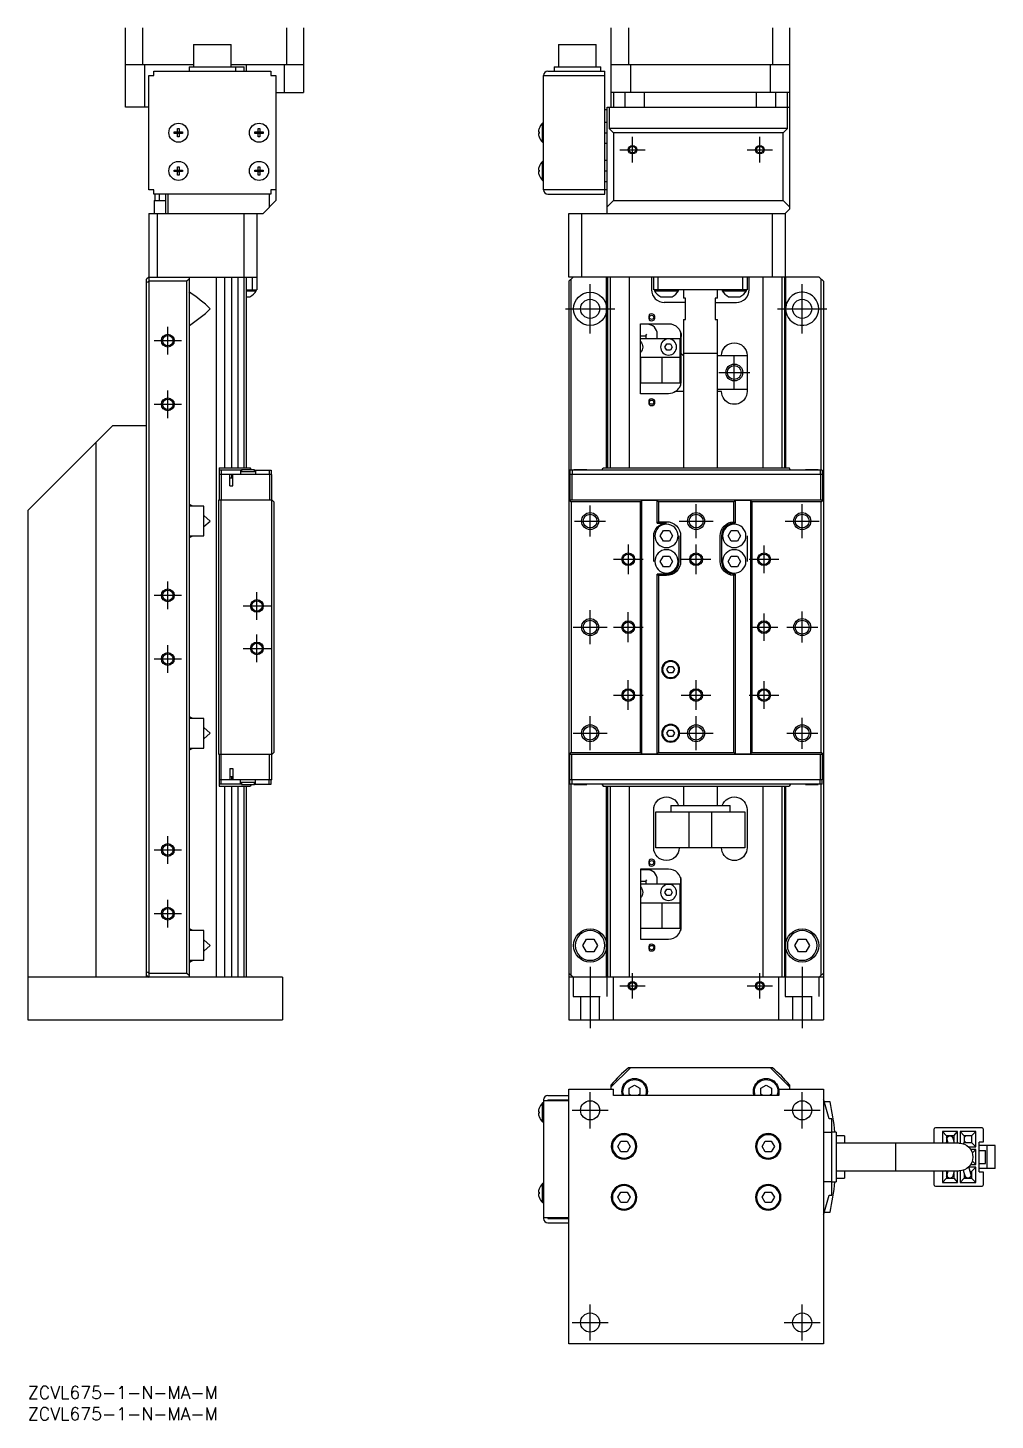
# Model space of a CAD drawing. Extents: x 0 to 502, y -8 to 574.
# Drawn here: x 0 to 228, y -8 to 320 of the extents above; entities that cross this region are included whole.
import ezdxf

# ---------------------------------------------------------------- set-up
doc = ezdxf.new("R2010")
doc.units = 0
doc.header["$LTSCALE"] = 0.5
doc.linetypes.add('CENTER', pattern=[50.8, 31.75, -6.35, 6.35, -6.35])
doc.linetypes.add('DASHED', pattern=[19.05, 12.7, -6.35])
for name, color, linetype in [('MSM_CENTER', 1, 'CENTER'), ('MSM_CONTINUOUS', 7, 'CONTINUOUS'), ('MSM_DASHED', 4, 'DASHED'), ('MSM_NARROW', 5, 'CONTINUOUS'), ('MSM_PART_NUMBER', 7, 'CONTINUOUS')]:
    doc.layers.add(name, color=color, linetype=linetype)
doc.styles.get("Standard").update_dxf_attribs({"font": 'txt.shx', "height": 3, "bigfont": 'bigfont.shx'})

msp = doc.modelspace()

# ---------------------------------------------------------------- linework, layer by layer
at = {"layer": 'MSM_CENTER'}
for p, q in [((142.55, 288.34), (142.55, 294.34)), ((172.55, 288.34), (172.55, 294.34)), ((139.55, 291.34), (145.55, 291.34)), ((169.55, 291.34), (175.55, 291.34)), ((132.55, 248.04), (132.55, 259.64)), ((182.55, 248.04), (182.55, 259.64)), ((126.75, 253.84), (138.35, 253.84)), ((176.75, 253.84), (188.35, 253.84)), ((33, 243.09), (33, 249.59)), ((29.75, 246.34), (36.25, 246.34)), ((166.55, 234.84), (166.55, 242.84)), ((162.9, 238.84), (170.2, 238.84)), ((33, 228.09), (33, 234.59)), ((29.75, 231.34), (36.25, 231.34)), ((132.55, 200.19), (132.55, 207.49)), ((157.55, 199.84), (157.55, 207.84)), ((182.55, 199.84), (182.55, 207.84)), ((128.9, 203.84), (136.2, 203.84)), ((153.55, 203.84), (161.55, 203.84)), ((178.55, 203.84), (186.55, 203.84)), ((141.55, 198.34), (141.55, 191.34)), ((157.55, 191.34), (157.55, 198.34)), ((173.55, 191.59), (173.55, 198.09)), ((138.05, 194.84), (145.05, 194.84)), ((154.05, 194.84), (161.05, 194.84)), ((170.05, 194.84), (177.05, 194.84)), ((33, 183.09), (33, 189.59)), ((54, 180.59), (54, 187.09)), ((29.75, 186.34), (36.25, 186.34)), ((50.75, 183.84), (57.25, 183.84)), ((132.55, 174.84), (132.55, 182.84)), ((141.55, 175.34), (141.55, 182.34)), ((173.55, 175.59), (173.55, 182.09)), ((182.55, 175.19), (182.55, 182.49)), ((128.55, 178.84), (136.55, 178.84)), ((138.05, 178.84), (145.05, 178.84)), ((170.3, 178.84), (176.8, 178.84)), ((178.9, 178.84), (186.2, 178.84)), ((33, 168.09), (33, 174.59)), ((54, 170.59), (54, 177.09)), ((29.75, 171.34), (36.25, 171.34)), ((50.75, 173.84), (57.25, 173.84)), ((141.55, 159.34), (141.55, 166.34)), ((157.55, 159.34), (157.55, 166.34)), ((173.55, 159.59), (173.55, 166.09)), ((138.05, 162.84), (145.05, 162.84)), ((154.05, 162.84), (161.05, 162.84)), ((170.05, 162.84), (177.05, 162.84)), ((132.55, 149.84), (132.55, 157.84)), ((157.55, 149.84), (157.55, 157.84)), ((182.55, 150.19), (182.55, 157.49)), ((128.55, 153.84), (136.55, 153.84)), ((153.55, 153.84), (161.55, 153.84)), ((178.9, 153.84), (186.2, 153.84)), ((33, 123.09), (33, 129.59)), ((29.75, 126.34), (36.25, 126.34)), ((33, 108.09), (33, 114.59)), ((29.75, 111.34), (36.25, 111.34)), ((132.55, 98.84), (132.55, 84.34)), ((182.55, 98.84), (182.55, 84.34)), ((142.55, 91.34), (142.55, 97.34)), ((172.55, 91.34), (172.55, 97.34)), ((139.55, 94.34), (145.55, 94.34)), ((169.55, 94.34), (175.55, 94.34)), ((132.55, 60.75), (132.55, 69.25)), ((182.55, 60.75), (182.55, 69.25)), ((128.3, 65), (136.8, 65)), ((178.3, 65), (186.8, 65)), ((132.55, 10.75), (132.55, 19.25)), ((182.55, 10.75), (182.55, 19.25)), ((128.3, 15), (136.8, 15)), ((178.3, 15), (186.8, 15))]:
    msp.add_line(p, q, dxfattribs=at)
at = {"layer": 'MSM_CONTINUOUS'}
for p, q in [((23, 301.34), (23, 320.04)), ((27.03, 320.04), (27.03, 311.34)), ((60.97, 320.04), (60.97, 311.34)), ((65, 320.04), (65, 304.84)), ((137.55, 301.34), (137.55, 320.04)), ((141.57, 320.04), (141.57, 311.34)), ((175.52, 320.04), (175.52, 311.34)), ((179.55, 320.04), (179.55, 277.34)), ((39.07, 316.14), (47.92, 316.14)), ((39.07, 316.14), (39.07, 310.84)), ((47.92, 310.84), (47.92, 316.14)), ((125.12, 316.14), (125.12, 310.84)), ((125.12, 316.14), (133.97, 316.14)), ((133.97, 310.84), (133.97, 316.14)), ((39.07, 311.34), (23, 311.34)), ((27.5, 311.34), (27.5, 301.34)), ((28.5, 308.84), (29.7, 308.84)), ((28.5, 281.84), (28.5, 308.84)), ((29.7, 309.84), (57.3, 309.84)), ((29.7, 308.84), (29.7, 309.84)), ((38, 310.84), (51, 310.84)), ((38, 310.84), (38, 309.84)), ((65, 311.34), (47.92, 311.34)), ((49, 309.84), (49, 310.84)), ((51, 309.84), (51, 310.84)), ((51.5, 311.34), (51.5, 309.84)), ((57.3, 309.84), (57.3, 308.84)), ((57.3, 308.84), (58.5, 308.84)), ((58.5, 308.84), (58.5, 279.34)), ((60.5, 304.84), (60.5, 311.34)), ((121.55, 308.84), (136.05, 308.84)), ((121.55, 281.84), (121.55, 308.84)), ((122.55, 309.84), (136.05, 309.84)), ((124.05, 310.84), (124.05, 309.84)), ((124.05, 310.84), (135.05, 310.84)), ((135.05, 309.84), (135.05, 310.84)), ((136.05, 280.84), (136.05, 309.84)), ((179.55, 311.34), (137.55, 311.34)), ((142.05, 311.34), (142.05, 304.84)), ((175.05, 304.84), (175.05, 311.34)), ((58.5, 304.84), (65, 304.84)), ((179.55, 304.84), (137.55, 304.84)), ((138.05, 304.84), (138.05, 301.34)), ((140.81, 301.34), (140.81, 304.84)), ((145.28, 304.84), (145.28, 301.34)), ((171.81, 301.34), (171.81, 304.84)), ((176.28, 304.84), (176.28, 301.34)), ((179.05, 296.34), (179.05, 304.84)), ((28.5, 301.34), (23, 301.34)), ((136.05, 300.84), (136.55, 300.84)), ((136.55, 301.34), (179.55, 301.34)), ((136.55, 276.34), (136.55, 301.34)), ((137.05, 301.34), (137.05, 296.34)), ((34.53, 295.16), (34.53, 295.52)), ((34.53, 295.52), (35.32, 295.52)), ((35.3, 295.16), (35.3, 295.52)), ((35.32, 296.32), (35.68, 296.32)), ((35.32, 295.52), (35.32, 296.32)), ((35.32, 295.54), (35.68, 295.54)), ((35.68, 296.32), (35.68, 295.52)), ((35.68, 295.52), (36.47, 295.52)), ((35.7, 295.52), (35.7, 295.16)), ((36.47, 295.52), (36.47, 295.16)), ((53.53, 295.16), (53.53, 295.52)), ((53.53, 295.52), (54.32, 295.52)), ((54.3, 295.16), (54.3, 295.52)), ((54.32, 296.32), (54.68, 296.32)), ((54.32, 295.52), (54.32, 296.32)), ((54.32, 295.54), (54.68, 295.54)), ((54.68, 296.32), (54.68, 295.52)), ((54.68, 295.52), (55.47, 295.52)), ((54.7, 295.52), (54.7, 295.16)), ((55.47, 295.52), (55.47, 295.16)), ((120.36, 295.52), (120.51, 295.52)), ((120.51, 296.32), (120.51, 296.32)), ((120.51, 295.52), (120.51, 295.16)), ((121.55, 297.59), (121.36, 297.59)), ((121.36, 293.09), (121.36, 297.59)), ((136.05, 297.84), (136.55, 297.84)), ((136.05, 295.34), (136.55, 295.34)), ((137.05, 296.34), (138.05, 295.34)), ((179.05, 296.34), (137.05, 296.34)), ((138.05, 295.34), (138.05, 279.34)), ((178.05, 295.34), (138.05, 295.34)), ((178.05, 295.34), (179.05, 296.34)), ((178.05, 279.34), (178.05, 295.34)), ((35.32, 295.16), (34.53, 295.16)), ((35.32, 294.37), (35.32, 295.16)), ((35.68, 295.15), (35.32, 295.15)), ((35.68, 294.37), (35.32, 294.37)), ((36.47, 295.16), (35.68, 295.16)), ((35.68, 295.16), (35.68, 294.37)), ((54.32, 295.16), (53.53, 295.16)), ((54.32, 294.37), (54.32, 295.16)), ((54.68, 295.15), (54.32, 295.15)), ((54.68, 294.37), (54.32, 294.37)), ((55.47, 295.16), (54.68, 295.16)), ((54.68, 295.16), (54.68, 294.37)), ((120.51, 295.16), (120.36, 295.16)), ((120.51, 294.37), (120.51, 294.37)), ((121.36, 293.09), (121.55, 293.09)), ((136.05, 292.84), (136.55, 292.84)), ((136.05, 288.84), (136.55, 288.84)), ((34.53, 286.52), (35.32, 286.52)), ((34.53, 286.16), (34.53, 286.52)), ((35.32, 286.16), (34.53, 286.16)), ((35.3, 286.16), (35.3, 286.52)), ((35.32, 286.52), (35.32, 287.32)), ((35.32, 287.32), (35.68, 287.32)), ((35.32, 286.54), (35.68, 286.54)), ((35.32, 285.37), (35.32, 286.16)), ((35.68, 286.15), (35.32, 286.15)), ((35.68, 287.32), (35.68, 286.52)), ((35.68, 286.52), (36.47, 286.52)), ((35.68, 286.16), (35.68, 285.37)), ((36.47, 286.16), (35.68, 286.16)), ((35.7, 286.52), (35.7, 286.16)), ((36.47, 286.52), (36.47, 286.16)), ((53.53, 286.52), (54.32, 286.52)), ((53.53, 286.16), (53.53, 286.52)), ((54.32, 286.16), (53.53, 286.16)), ((54.3, 286.16), (54.3, 286.52)), ((54.32, 286.52), (54.32, 287.32)), ((54.32, 287.32), (54.68, 287.32)), ((54.32, 286.54), (54.68, 286.54)), ((54.32, 285.37), (54.32, 286.16)), ((54.68, 286.15), (54.32, 286.15)), ((54.68, 287.32), (54.68, 286.52)), ((54.68, 286.52), (55.47, 286.52)), ((55.47, 286.16), (54.68, 286.16)), ((54.68, 286.16), (54.68, 285.37)), ((54.7, 286.52), (54.7, 286.16)), ((55.47, 286.52), (55.47, 286.16)), ((120.36, 286.52), (120.51, 286.52)), ((120.51, 286.16), (120.36, 286.16)), ((120.51, 287.32), (120.51, 287.32)), ((120.51, 286.52), (120.51, 286.16)), ((121.55, 288.59), (121.36, 288.59)), ((121.36, 284.09), (121.36, 288.59)), ((136.05, 286.34), (136.55, 286.34)), ((35.68, 285.37), (35.32, 285.37)), ((54.68, 285.37), (54.32, 285.37)), ((120.51, 285.37), (120.51, 285.37)), ((121.36, 284.09), (121.55, 284.09)), ((136.05, 283.84), (136.55, 283.84)), ((29.7, 281.84), (28.5, 281.84)), ((29.7, 280.84), (29.7, 281.84)), ((57.3, 280.84), (29.7, 280.84)), ((29.8, 279.34), (32.5, 279.34)), ((29.8, 279.34), (29.8, 276.34)), ((30, 279.34), (30, 280.84)), ((31, 280.84), (31, 279.34)), ((32.5, 276.34), (32.5, 280.84)), ((33, 280.84), (33, 276.34)), ((55.5, 276.34), (58.5, 279.34)), ((57, 277.84), (57, 280.84)), ((57.3, 281.84), (57.3, 280.84)), ((58.5, 281.84), (57.3, 281.84)), ((136.55, 281.84), (121.55, 281.84)), ((122.55, 280.84), (136.05, 280.84)), ((136.55, 277.84), (138.05, 279.34)), ((138.05, 279.34), (178.05, 279.34)), ((178.05, 279.34), (179.55, 277.84)), ((28.5, 276.34), (55.5, 276.34)), ((28.5, 276.34), (28.5, 260.35)), ((30.5, 276.34), (30.5, 261.34)), ((51, 261.34), (51, 276.34)), ((54, 276.34), (54, 258.34)), ((127.55, 276.34), (178.55, 276.34)), ((127.55, 261.34), (127.55, 276.34)), ((130.55, 276.34), (130.55, 261.34)), ((175.55, 261.34), (175.55, 276.34)), ((178.55, 276.34), (179.55, 277.34)), ((178.55, 276.34), (178.55, 261.34)), ((28.5, 261.34), (28, 260.84)), ((28, 96.34), (28, 260.84)), ((28.5, 261.34), (54, 261.34)), ((28.51, 260.34), (28.51, 97.34)), ((37.5, 260.34), (28.51, 260.34)), ((38, 260.84), (37.5, 260.34)), ((37.5, 97.34), (37.5, 260.34)), ((38, 261.34), (38, 96.34)), ((44.5, 96.34), (44.5, 261.34)), ((46.39, 261.34), (46.39, 216.34)), ((48, 261.34), (48, 216.34)), ((49.61, 216.34), (49.61, 261.34)), ((50.99, 216.34), (50.99, 261.34)), ((51.5, 261.34), (51.5, 216.34)), ((53, 258.34), (53, 261.34)), ((128.55, 261.34), (127.55, 260.34)), ((186.55, 261.34), (127.55, 261.34)), ((127.55, 260.34), (127.55, 86.34)), ((128.05, 215.84), (128.05, 260.84)), ((136.45, 216.34), (136.45, 261.34)), ((136.75, 216.34), (136.75, 261.34)), ((137.25, 261.34), (137.25, 216.34)), ((141.84, 216.34), (141.84, 261.34)), ((147.05, 261.34), (147.05, 258.34)), ((147.55, 258.34), (147.55, 261.34)), ((148.55, 261.34), (148.55, 258.34)), ((168.55, 258.34), (168.55, 261.34)), ((169.55, 261.34), (169.55, 258.34)), ((170.05, 258.34), (170.05, 261.34)), ((173.25, 261.34), (173.25, 216.34)), ((177.84, 216.34), (177.84, 261.34)), ((178.35, 261.34), (178.35, 216.34)), ((178.65, 261.34), (178.65, 216.34)), ((187.55, 260.34), (186.55, 261.34)), ((187.05, 215.84), (187.05, 260.84)), ((187.55, 260.34), (187.55, 86.34)), ((38, 257.59), (38.12, 257.74)), ((51.5, 258.34), (54, 258.34)), ((51.5, 258.09), (53.85, 258.09)), ((51.5, 256.69), (52.34, 256.69)), ((53.85, 258.09), (53.85, 258.34)), ((169.55, 258.34), (147.55, 258.34)), ((147.7, 258.34), (147.7, 258.09)), ((147.7, 258.09), (153.4, 258.09)), ((149.21, 256.69), (151.88, 256.69)), ((153.4, 258.09), (153.4, 258.34)), ((154.55, 258.34), (154.55, 256.34)), ((155.05, 256.34), (154.55, 256.34)), ((155.05, 251.34), (155.05, 256.34)), ((162.05, 256.34), (162.05, 251.34)), ((162.55, 256.34), (162.05, 256.34)), ((162.55, 256.34), (162.55, 258.34)), ((163.7, 258.34), (163.7, 258.09)), ((163.7, 258.09), (169.4, 258.09)), ((165.21, 256.69), (167.88, 256.69)), ((169.4, 258.09), (169.4, 258.34)), ((155.05, 255.34), (150.05, 255.34)), ((162.05, 255.34), (167.05, 255.34)), ((38, 250.1), (38.12, 249.94)), ((144.42, 233.84), (144.42, 250.34)), ((144.42, 250.34), (151.05, 250.34)), ((146.05, 250.19), (144.42, 250.19)), ((154.55, 251.34), (154.55, 216.34)), ((154.55, 251.34), (155.05, 251.34)), ((162.05, 251.34), (162.55, 251.34)), ((162.55, 216.34), (162.55, 251.34)), ((144.42, 247.49), (145.7, 247.49)), ((144.42, 246.84), (153.75, 246.84)), ((145.7, 247.5), (145.96, 247.84)), ((145.7, 247.5), (145.7, 246.84)), ((148.4, 246.84), (148.4, 247.84)), ((153.75, 236.34), (153.75, 246.84)), ((153.85, 248.42), (153.85, 235.77)), ((154.05, 236.84), (154.05, 247.34)), ((150.18, 244.84), (150.61, 245.59)), ((150.61, 244.09), (150.18, 244.84)), ((150.61, 245.59), (151.48, 245.59)), ((151.48, 244.09), (150.61, 244.09)), ((151.48, 245.59), (151.91, 244.84)), ((151.91, 244.84), (151.48, 244.09)), ((154.05, 243.34), (154.55, 242.84)), ((162.55, 243.34), (154.55, 243.34)), ((162.55, 242.84), (169.55, 242.84)), ((169.55, 242.84), (169.55, 234.34)), ((153.75, 242.34), (144.42, 242.34)), ((144.55, 236.34), (144.55, 242.34)), ((149.55, 236.34), (149.55, 242.34)), ((153.75, 236.34), (144.42, 236.34)), ((151.05, 233.84), (144.42, 233.84)), ((154.55, 234.34), (152.7, 234.34)), ((169.55, 234.84), (162.55, 234.84)), ((163.55, 234.34), (162.55, 234.34)), ((20, 226.34), (0, 206.34)), ((20, 226.34), (28, 226.34)), ((16, 222.34), (16, 96.34)), ((45.1, 216.34), (45.1, 208.84)), ((45.1, 216.34), (52.43, 216.34)), ((50.4, 215.84), (45.1, 215.84)), ((57.5, 214.84), (45.1, 214.84)), ((45.6, 215.84), (45.6, 208.84)), ((47.65, 212.14), (47.65, 214.84)), ((47.65, 214.04), (48.35, 214.04)), ((48, 214.84), (48, 214.04)), ((48.35, 212.14), (48.35, 214.84)), ((50.1, 215.84), (50.1, 214.84)), ((53.7, 215.44), (50.1, 215.44)), ((53.4, 215.89), (50.4, 215.89)), ((50.4, 215.89), (50.4, 215.44)), ((52.7, 215.89), (52.43, 216.34)), ((53.4, 215.94), (52.67, 215.94)), ((53.4, 215.44), (53.4, 215.94)), ((53.4, 215.84), (57.4, 215.84)), ((53.7, 215.84), (53.7, 214.84)), ((56.9, 215.84), (56.9, 214.84)), ((57, 214.84), (57, 208.84)), ((57.4, 215.84), (57.4, 214.84)), ((57.5, 142.84), (57.5, 214.84)), ((187.35, 214.84), (127.75, 214.84)), ((127.75, 214.84), (127.75, 208.84)), ((187.3, 215.84), (127.8, 215.84)), ((127.8, 215.84), (127.8, 214.84)), ((128.25, 214.84), (128.25, 208.84)), ((128.3, 215.84), (128.3, 214.84)), ((128.75, 215.89), (128.75, 215.84)), ((131.75, 215.89), (128.75, 215.89)), ((131.75, 215.84), (131.75, 215.89)), ((135.32, 215.84), (135.62, 216.34)), ((135.62, 216.34), (179.48, 216.34)), ((179.78, 215.84), (179.48, 216.34)), ((183.35, 215.94), (183.35, 215.84)), ((186.35, 215.94), (183.35, 215.94)), ((186.35, 215.84), (186.35, 215.94)), ((186.8, 215.84), (186.8, 214.84)), ((186.85, 214.84), (186.85, 208.84)), ((187.3, 215.84), (187.3, 214.84)), ((187.35, 214.84), (187.35, 208.84)), ((47.65, 212.14), (48.35, 212.14)), ((38.12, 207.74), (38, 207.59)), ((41.5, 207.34), (38, 207.34)), ((38.87, 207.34), (38.12, 207.74)), ((41.5, 200.34), (41.5, 207.34)), ((45, 208.84), (57.5, 208.84)), ((45, 148.84), (45, 208.84)), ((45.5, 208.84), (45.5, 148.84)), ((57.5, 208.84), (58, 208.34)), ((58, 208.34), (58, 149.34)), ((127.55, 208.84), (187.55, 208.84)), ((127.55, 208.84), (128.05, 208.34)), ((128.05, 208.34), (128.05, 149.34)), ((144.4, 208.34), (128.05, 208.34)), ((144.75, 208.69), (144.4, 208.34)), ((144.4, 149.34), (144.4, 208.34)), ((144.75, 148.99), (144.75, 208.69)), ((148.35, 208.69), (144.75, 208.69)), ((148.35, 203.34), (148.35, 208.69)), ((148.7, 208.34), (148.35, 208.69)), ((148.7, 208.34), (148.7, 203.69)), ((166.4, 208.34), (148.7, 208.34)), ((166.75, 208.69), (166.4, 208.34)), ((166.4, 203.69), (166.4, 208.34)), ((166.75, 208.69), (166.75, 203.34)), ((170.35, 208.69), (166.75, 208.69)), ((170.35, 208.69), (170.35, 148.99)), ((170.7, 208.34), (170.35, 208.69)), ((170.7, 208.34), (170.7, 149.34)), ((187.05, 208.34), (170.7, 208.34)), ((187.05, 208.34), (187.55, 208.84)), ((187.05, 149.34), (187.05, 208.34)), ((0, 206.34), (0, 86.34)), ((43, 203.84), (41.5, 205.16)), ((41.5, 202.52), (43, 203.84)), ((148.35, 203.34), (148.7, 203.69)), ((148.7, 203.69), (150.55, 203.69)), ((166.4, 203.69), (166.75, 203.34)), ((38, 200.34), (41.5, 200.34)), ((38.12, 199.94), (38.87, 200.34)), ((147.55, 194.34), (147.55, 200.34)), ((148.35, 203.34), (150.55, 203.34)), ((149.1, 200.34), (149.82, 201.59)), ((149.82, 199.09), (149.1, 200.34)), ((149.82, 201.59), (151.27, 201.59)), ((151.27, 201.59), (151.99, 200.34)), ((151.99, 200.34), (151.27, 199.09)), ((153.55, 194.34), (153.55, 200.34)), ((153.9, 200.34), (153.9, 194.34)), ((163.2, 194.34), (163.2, 200.34)), ((163.55, 200.34), (163.55, 194.34)), ((165.1, 200.34), (165.82, 201.59)), ((165.82, 199.09), (165.1, 200.34)), ((165.82, 201.59), (167.27, 201.59)), ((167.27, 201.59), (167.99, 200.34)), ((167.99, 200.34), (167.27, 199.09)), ((169.55, 200.34), (169.55, 194.34)), ((38, 200.1), (38.12, 199.94)), ((151.27, 199.09), (149.82, 199.09)), ((167.27, 199.09), (165.82, 199.09)), ((149.1, 194.34), (149.82, 195.59)), ((149.82, 193.09), (149.1, 194.34)), ((149.82, 195.59), (151.27, 195.59)), ((151.27, 195.59), (151.99, 194.34)), ((151.99, 194.34), (151.27, 193.09)), ((165.1, 194.34), (165.82, 195.59)), ((165.82, 193.09), (165.1, 194.34)), ((165.82, 195.59), (167.27, 195.59)), ((167.27, 195.59), (167.99, 194.34)), ((167.99, 194.34), (167.27, 193.09)), ((148.35, 148.99), (148.35, 191.34)), ((150.55, 191.34), (148.35, 191.34)), ((148.35, 191.34), (148.7, 190.99)), ((148.7, 190.99), (148.7, 149.34)), ((150.55, 190.99), (148.7, 190.99)), ((151.27, 193.09), (149.82, 193.09)), ((167.27, 193.09), (165.82, 193.09)), ((166.4, 191), (166.75, 191.35)), ((166.4, 149.34), (166.4, 191)), ((166.75, 191.35), (166.75, 148.99)), ((150.68, 168.84), (151.11, 169.59)), ((151.11, 168.09), (150.68, 168.84)), ((151.11, 169.59), (151.98, 169.59)), ((151.98, 168.09), (151.11, 168.09)), ((151.98, 169.59), (152.41, 168.84)), ((152.41, 168.84), (151.98, 168.09)), ((38.12, 157.74), (38, 157.59)), ((38.87, 157.34), (38.12, 157.74)), ((41.5, 157.34), (38, 157.34)), ((41.5, 150.34), (41.5, 157.34)), ((43, 153.84), (41.5, 155.16)), ((150.68, 153.84), (151.11, 154.59)), ((151.11, 154.59), (151.98, 154.59)), ((151.98, 154.59), (152.41, 153.84)), ((41.5, 152.52), (43, 153.84)), ((151.11, 153.09), (150.68, 153.84)), ((151.98, 153.09), (151.11, 153.09)), ((152.41, 153.84), (151.98, 153.09)), ((38, 150.34), (41.5, 150.34)), ((38, 150.1), (38.12, 149.94)), ((38.12, 149.94), (38.87, 150.34)), ((57.5, 148.84), (45, 148.84)), ((45.1, 148.84), (45.1, 141.34)), ((45.6, 141.84), (45.6, 148.84)), ((57, 142.84), (57, 148.84)), ((58, 149.34), (57.5, 148.84)), ((128.05, 149.34), (127.55, 148.84)), ((187.35, 148.84), (127.55, 148.84)), ((127.75, 142.84), (127.75, 148.84)), ((128.05, 149.34), (144.4, 149.34)), ((128.25, 142.84), (128.25, 148.84)), ((144.4, 149.34), (144.75, 148.99)), ((144.75, 148.99), (148.35, 148.99)), ((148.35, 148.99), (148.7, 149.34)), ((148.7, 149.34), (166.4, 149.34)), ((166.4, 149.34), (166.75, 148.99)), ((166.75, 148.99), (170.35, 148.99)), ((170.35, 148.99), (170.7, 149.34)), ((170.7, 149.34), (187.05, 149.34)), ((187.55, 148.84), (186.85, 148.84)), ((186.85, 142.84), (186.85, 148.84)), ((187.55, 148.84), (187.05, 149.34)), ((187.35, 142.84), (187.35, 148.84)), ((47.65, 145.54), (48.35, 145.54)), ((47.65, 145.54), (47.65, 142.84)), ((48.35, 145.54), (48.35, 142.84)), ((57.5, 142.84), (45.1, 142.84)), ((50.4, 141.84), (45.1, 141.84)), ((45.1, 141.34), (52.43, 141.34)), ((46.39, 141.34), (46.39, 96.34)), ((47.65, 143.64), (48.35, 143.64)), ((48, 143.64), (48, 142.84)), ((48, 141.34), (48, 96.34)), ((49.61, 96.34), (49.61, 141.34)), ((50.1, 141.84), (50.1, 142.84)), ((53.7, 142.24), (50.1, 142.24)), ((50.4, 142.24), (50.4, 141.74)), ((50.4, 141.74), (53.4, 141.74)), ((50.99, 96.34), (50.99, 141.34)), ((51.5, 141.34), (51.5, 96.34)), ((52.67, 141.74), (52.43, 141.34)), ((53.4, 141.74), (53.4, 142.24)), ((53.4, 141.84), (57.4, 141.84)), ((53.7, 141.84), (53.7, 142.84)), ((56.9, 141.84), (56.9, 142.84)), ((57.4, 141.84), (57.4, 142.84)), ((187.35, 142.84), (127.75, 142.84)), ((127.8, 141.84), (127.8, 142.84)), ((187.3, 141.84), (127.8, 141.84)), ((128.05, 96.84), (128.05, 141.84)), ((128.3, 141.84), (128.3, 142.84)), ((128.75, 141.84), (128.75, 141.74)), ((128.75, 141.74), (131.75, 141.74)), ((131.75, 141.74), (131.75, 141.84)), ((135.32, 141.84), (135.62, 141.34)), ((135.62, 141.34), (179.48, 141.34)), ((136.45, 96.34), (136.45, 141.34)), ((136.75, 96.34), (136.75, 141.34)), ((137.25, 141.34), (137.25, 96.34)), ((141.84, 96.34), (141.84, 141.34)), ((154.55, 141.34), (154.55, 136.84)), ((162.55, 136.84), (162.55, 141.34)), ((173.25, 141.34), (173.25, 96.34)), ((177.84, 96.34), (177.84, 141.34)), ((178.35, 141.34), (178.35, 96.34)), ((178.65, 141.34), (178.65, 96.34)), ((179.78, 141.84), (179.48, 141.34)), ((183.35, 141.84), (183.35, 141.79)), ((183.35, 141.79), (186.35, 141.79)), ((186.35, 141.79), (186.35, 141.84)), ((186.8, 141.84), (186.8, 142.84)), ((187.05, 96.84), (187.05, 141.84)), ((187.3, 141.84), (187.3, 142.84)), ((147.55, 126.84), (147.55, 135.84)), ((148.05, 135.34), (169.05, 135.34)), ((148.05, 126.84), (148.05, 135.34)), ((151.55, 136.84), (151.55, 135.34)), ((151.55, 136.84), (165.55, 136.84)), ((155.84, 135.34), (155.84, 126.84)), ((161.25, 126.84), (161.25, 135.34)), ((165.55, 135.34), (165.55, 136.84)), ((169.05, 135.34), (169.05, 126.84)), ((169.55, 135.84), (169.55, 126.84)), ((169.05, 126.84), (148.05, 126.84)), ((144.42, 121.84), (144.42, 105.34)), ((151.05, 121.84), (144.42, 121.84)), ((146.05, 121.69), (144.42, 121.69)), ((144.42, 118.99), (145.7, 118.99)), ((144.42, 118.34), (153.75, 118.34)), ((145.7, 119), (145.96, 119.34)), ((145.7, 119), (145.7, 118.34)), ((148.4, 118.34), (148.4, 119.34)), ((153.75, 107.84), (153.75, 118.34)), ((153.85, 119.92), (153.85, 107.27)), ((154.05, 108.34), (154.05, 118.84)), ((150.18, 116.34), (150.61, 117.09)), ((150.61, 115.59), (150.18, 116.34)), ((150.61, 117.09), (151.48, 117.09)), ((151.48, 115.59), (150.61, 115.59)), ((151.48, 117.09), (151.91, 116.34)), ((151.91, 116.34), (151.48, 115.59)), ((153.75, 113.84), (144.42, 113.84)), ((144.55, 107.84), (144.55, 113.84)), ((149.55, 107.84), (149.55, 113.84)), ((38.12, 107.74), (38, 107.59)), ((41.5, 107.34), (38, 107.34)), ((38.87, 107.34), (38.12, 107.74)), ((41.5, 100.34), (41.5, 107.34)), ((43, 103.84), (41.5, 105.16)), ((130.81, 103.84), (131.68, 105.34)), ((131.68, 105.34), (133.41, 105.34)), ((133.41, 105.34), (134.28, 103.84)), ((153.75, 107.84), (144.42, 107.84)), ((144.42, 105.34), (151.05, 105.34)), ((180.81, 103.84), (181.68, 105.34)), ((181.68, 105.34), (183.41, 105.34)), ((183.41, 105.34), (184.28, 103.84)), ((41.5, 102.52), (43, 103.84)), ((131.68, 102.34), (130.81, 103.84)), ((133.41, 102.34), (131.68, 102.34)), ((134.28, 103.84), (133.41, 102.34)), ((181.68, 102.34), (180.81, 103.84)), ((183.41, 102.34), (181.68, 102.34)), ((184.28, 103.84), (183.41, 102.34)), ((38, 100.34), (41.5, 100.34)), ((38, 100.1), (38.12, 99.94)), ((38.12, 99.94), (38.87, 100.34)), ((60, 96.34), (0, 96.34)), ((28, 96.84), (28.5, 96.34)), ((28.5, 97.34), (28.5, 96.34)), ((28.51, 97.34), (37.5, 97.34)), ((37.5, 97.34), (38, 96.84)), ((60, 96.34), (60, 86.34)), ((127.55, 97.34), (128.05, 96.84)), ((187.55, 96.34), (127.55, 96.34)), ((128.05, 96.84), (128.55, 96.34)), ((138.05, 86.34), (138.05, 96.34)), ((177.05, 86.34), (177.05, 96.34)), ((186.55, 96.34), (187.55, 97.34)), ((0, 86.34), (60, 86.34)), ((127.55, 86.34), (187.55, 86.34)), ((142.05, 75), (137.55, 70.5)), ((175.52, 75), (141.57, 75)), ((179.55, 70.5), (175.05, 75)), ((127.55, 70), (138.05, 70)), ((127.55, 10), (127.55, 70)), ((137.55, 70), (137.55, 70.97)), ((138.05, 68.5), (138.05, 70)), ((141.8, 70.22), (143.05, 70.94)), ((141.8, 68.78), (141.8, 70.22)), ((143.05, 70.94), (144.3, 70.22)), ((144.3, 70.22), (144.3, 68.78)), ((172.8, 70.22), (174.05, 70.94)), ((172.8, 68.78), (172.8, 70.22)), ((174.05, 70.94), (175.3, 70.22)), ((175.3, 70.22), (175.3, 68.78)), ((177.05, 70), (177.05, 68.5)), ((177.05, 70), (187.55, 70)), ((179.55, 70.97), (179.55, 70)), ((187.55, 70), (187.55, 10)), ((121.55, 66.75), (121.36, 66.75)), ((121.36, 62.25), (121.36, 66.75)), ((121.55, 67.5), (121.55, 39.5)), ((121.55, 67.3), (127.55, 67.3)), ((122.55, 68.5), (127.55, 68.5)), ((122.55, 67.5), (122.55, 67.3)), ((122.55, 67.5), (127.55, 67.5)), ((122.55, 67.39), (127.55, 67.39)), ((177.05, 68.5), (138.05, 68.5)), ((142.28, 68.5), (141.8, 68.78)), ((144.3, 68.78), (143.81, 68.5)), ((173.28, 68.5), (172.8, 68.78)), ((175.3, 68.78), (174.81, 68.5)), ((189.12, 67), (187.79, 67)), ((188.95, 63), (187.85, 66.83)), ((120.36, 64.68), (120.51, 64.68)), ((120.51, 64.32), (120.36, 64.32)), ((120.51, 65.48), (120.51, 65.47)), ((120.51, 64.68), (120.51, 64.32)), ((120.51, 63.53), (120.51, 63.52)), ((189.55, 63), (188.95, 63)), ((189.55, 45), (189.55, 63)), ((121.36, 62.25), (121.55, 62.25)), ((189.55, 59.78), (187.55, 59.78)), ((190.55, 59.82), (189.55, 59.82)), ((190.55, 59.82), (190.55, 48.18)), ((213.65, 57.25), (213.65, 60.6)), ((224.95, 60.9), (213.95, 60.9)), ((215.65, 60), (215.65, 57.25)), ((219.2, 60), (215.65, 60)), ((216.55, 58.95), (215.65, 60)), ((218.3, 58.95), (219.2, 60)), ((219.2, 57.25), (219.2, 60)), ((219.8, 60), (219.8, 57.24)), ((223.45, 60), (219.8, 60)), ((220.75, 58.95), (219.8, 60)), ((222.5, 58.95), (223.45, 60)), ((223.45, 56.4), (223.45, 60)), ((225.25, 60.6), (225.25, 57.5)), ((139.1, 56.5), (139.82, 57.75)), ((139.82, 55.25), (139.1, 56.5)), ((139.82, 57.75), (141.27, 57.75)), ((141.27, 57.75), (141.99, 56.5)), ((141.99, 56.5), (141.27, 55.25)), ((173.1, 56.5), (173.82, 57.75)), ((173.82, 55.25), (173.1, 56.5)), ((173.82, 57.75), (175.27, 57.75)), ((175.27, 57.75), (175.99, 56.5)), ((175.99, 56.5), (175.27, 55.25)), ((192.55, 59), (190.55, 59)), ((219.55, 57.25), (190.55, 57.25)), ((192.55, 59), (192.55, 57.25)), ((204.55, 57.25), (204.55, 50.75)), ((216.55, 57.45), (216.37, 57.25)), ((216.55, 58.95), (216.55, 57.45)), ((218.3, 58.95), (216.55, 58.95)), ((216.55, 58.57), (216.92, 58.95)), ((216.84, 57.54), (216.55, 57.82)), ((216.55, 57.45), (216.86, 57.45)), ((216.7, 57.99), (216.92, 57.25)), ((218.48, 57.25), (218.14, 58.41)), ((218.3, 58.95), (218.3, 57.89)), ((220.75, 57.45), (220.45, 57.12)), ((220.75, 58.57), (221.12, 58.95)), ((220.75, 58.95), (220.75, 57.45)), ((222.5, 58.95), (220.75, 58.95)), ((221.12, 57.45), (220.75, 57.82)), ((220.75, 57.45), (222.5, 57.45)), ((221.74, 56.4), (223.45, 56.4)), ((223.45, 55.8), (222.25, 55.8)), ((222.5, 58.95), (222.5, 57.45)), ((222.5, 57.45), (223.45, 56.4)), ((222.66, 54.93), (223.45, 55.8)), ((223.45, 52.2), (223.45, 55.8)), ((224.25, 50.5), (224.25, 57.5)), ((225.25, 57.5), (224.25, 57.5)), ((228.05, 56.7), (224.25, 56.7)), ((226.13, 51.3), (226.13, 56.7)), ((228.05, 51.3), (228.05, 56.7)), ((141.27, 55.25), (139.82, 55.25)), ((175.27, 55.25), (173.82, 55.25)), ((222.66, 53.07), (223.45, 52.2)), ((224.25, 55.5), (225.75, 55.5)), ((224.25, 52.5), (225.75, 52.5)), ((225.75, 52.5), (225.75, 55.5)), ((190.55, 50.75), (219.55, 50.75)), ((192.55, 50.75), (192.55, 49)), ((213.65, 47.4), (213.65, 50.75)), ((215.65, 50.75), (215.65, 48)), ((216.55, 50.55), (216.37, 50.75)), ((216.86, 50.55), (216.55, 50.55)), ((216.55, 50.55), (216.55, 49.05)), ((216.55, 50.17), (216.84, 50.46)), ((216.92, 49.05), (216.55, 49.42)), ((216.92, 50.75), (216.7, 50.01)), ((218.14, 49.59), (218.48, 50.75)), ((218.3, 50.11), (218.3, 49.05)), ((219.2, 48), (219.2, 50.75)), ((219.8, 50.76), (219.8, 48)), ((220.58, 50.73), (220.45, 50.88)), ((220.53, 50.9), (220.9, 49.6)), ((220.75, 50.14), (220.75, 49.05)), ((221.12, 49.05), (220.75, 49.42)), ((222.34, 50), (221.86, 51.72)), ((223.45, 51.6), (221.9, 51.6)), ((222.19, 50.55), (222.5, 50.55)), ((222.25, 52.2), (223.45, 52.2)), ((222.5, 50.55), (223.45, 51.6)), ((222.5, 50.55), (222.5, 49.05)), ((223.45, 48), (223.45, 51.6)), ((228.05, 51.3), (224.25, 51.3)), ((224.25, 50.5), (225.25, 50.5)), ((225.25, 50.5), (225.25, 47.4)), ((120.51, 46.48), (120.51, 46.47)), ((121.36, 43.25), (121.36, 47.75)), ((121.55, 47.75), (121.36, 47.75)), ((187.55, 48.22), (189.55, 48.22)), ((189.55, 48.18), (190.55, 48.18)), ((190.55, 49), (192.55, 49)), ((213.95, 47.1), (224.95, 47.1)), ((216.55, 49.05), (215.65, 48)), ((215.65, 48), (219.2, 48)), ((216.55, 49.05), (218.3, 49.05)), ((218.3, 49.05), (219.2, 48)), ((220.75, 49.05), (219.8, 48)), ((219.8, 48), (223.45, 48)), ((220.75, 49.05), (222.5, 49.05)), ((222.5, 49.05), (223.45, 48)), ((120.36, 45.68), (120.51, 45.68)), ((120.51, 45.32), (120.36, 45.32)), ((120.51, 45.68), (120.51, 45.32)), ((120.51, 44.53), (120.51, 44.52)), ((121.36, 43.25), (121.55, 43.25)), ((139.1, 44.5), (139.82, 45.75)), ((139.82, 43.25), (139.1, 44.5)), ((139.82, 45.75), (141.27, 45.75)), ((141.27, 43.25), (139.82, 43.25)), ((141.27, 45.75), (141.99, 44.5)), ((141.99, 44.5), (141.27, 43.25)), ((173.1, 44.5), (173.82, 45.75)), ((173.82, 43.25), (173.1, 44.5)), ((173.82, 45.75), (175.27, 45.75)), ((175.27, 43.25), (173.82, 43.25)), ((175.27, 45.75), (175.99, 44.5)), ((175.99, 44.5), (175.27, 43.25)), ((187.85, 41.17), (188.95, 45)), ((188.95, 45), (189.55, 45)), ((127.55, 39.7), (121.55, 39.7)), ((122.55, 39.7), (122.55, 39.5)), ((122.55, 39.5), (127.55, 39.5)), ((187.79, 41), (189.12, 41)), ((122.55, 38.5), (127.55, 38.5)), ((187.55, 10), (127.55, 10))]:
    msp.add_line(p, q, dxfattribs=at)
for centre, radius in [((35.5, 295.34), 2.25), ((54.5, 295.34), 2.25), ((142.55, 291.34), 0.783), ((172.55, 291.34), 0.783), ((35.5, 286.34), 2.25), ((54.5, 286.34), 2.25), ((132.55, 253.84), 3.9), ((132.55, 253.84), 2.25), ((182.55, 253.84), 2.25), ((147.05, 251.84), 0.5), ((33, 246.34), 1.23), ((166.55, 238.84), 1.62), ((33, 231.34), 1.23), ((147.05, 231.84), 0.5), ((132.55, 203.84), 1.62), ((157.55, 203.84), 1.62), ((182.55, 203.84), 1.62), ((141.55, 194.84), 1.23), ((157.55, 194.84), 1.23), ((173.55, 194.84), 1.23), ((33, 186.34), 1.23), ((54, 183.84), 1.23), ((132.55, 178.84), 1.62), ((182.55, 178.84), 1.62), ((141.55, 178.84), 1.23), ((173.55, 178.84), 1.23), ((54, 173.84), 1.23), ((33, 171.34), 1.23), ((141.55, 162.84), 1.23), ((157.55, 162.84), 1.23), ((173.55, 162.84), 1.23), ((132.55, 153.84), 1.62), ((157.55, 153.84), 1.62), ((182.55, 153.84), 1.62), ((33, 126.34), 1.23), ((147.05, 123.34), 0.5), ((33, 111.34), 1.23), ((132.55, 103.84), 3.9), ((182.55, 103.84), 3.9), ((147.05, 103.34), 0.5), ((142.55, 94.34), 0.783), ((172.55, 94.34), 0.783), ((132.55, 65), 2.25), ((182.55, 65), 2.25), ((132.55, 15), 2.25), ((182.55, 15), 2.25)]:
    msp.add_circle(centre, radius, dxfattribs=at)
at = {"layer": 'MSM_CONTINUOUS', "extrusion": (0, 0, -1)}
for centre, radius in [((-151.05, 244.84), 1.9), ((-150.55, 200.34), 2.75), ((-166.55, 200.34), 2.75), ((-150.55, 194.34), 2.75), ((-166.55, 194.34), 2.75), ((-151.55, 168.84), 2.1), ((-151.55, 168.84), 1.9), ((-151.55, 153.84), 2.1), ((-151.55, 153.84), 1.9), ((-151.05, 116.34), 1.9), ((-132.55, 103.84), 3.5), ((-182.55, 103.84), 3.5), ((-140.55, 56.5), 3), ((-140.55, 56.5), 2.75), ((-174.55, 56.5), 3), ((-174.55, 56.5), 2.75), ((-140.55, 44.5), 3), ((-140.55, 44.5), 2.75), ((-174.55, 44.5), 3), ((-174.55, 44.5), 2.75)]:
    msp.add_circle(centre, radius, dxfattribs=at)
at = {"layer": 'MSM_CONTINUOUS'}
for centre, radius, start, end in [((122.55, 308.84), 1, 90, 180), ((123.35, 295.34), 2.99, 161.0315, 176.554), ((123.35, 295.34), 3, 131.4096, 160.9979), ((123.35, 295.34), 2.99, 183.446, 198.9685), ((123.35, 295.34), 3, 199.0021, 228.5904), ((123.35, 286.34), 2.99, 161.0315, 176.554), ((123.35, 286.34), 2.99, 183.446, 198.9685), ((123.35, 286.34), 3, 131.4096, 160.9979), ((123.35, 286.34), 3, 199.0021, 228.5904), ((122.55, 281.84), 1, 180, 270), ((27.96, 260.98), 0.838, 272.8699, 310.7504), ((29.5, 261.84), 1.8, 236.251, 236.4427), ((21.2, 231.59), 31.15, 45.6019, 57.107), ((51, 259.66), 3.25, 294.3004, 331.2734), ((150.05, 258.34), 3, 180.0022, 269.9978), ((150.55, 259.66), 3.25, 208.7266, 245.6996), ((150.55, 259.66), 3.25, 294.3004, 331.2734), ((166.55, 259.66), 3.25, 208.7266, 245.6996), ((167.05, 258.34), 3, 269.9997, 0.0003), ((166.55, 259.66), 3.25, 294.3004, 331.2734), ((182.55, 253.84), 3.9, 73.6174, 179.9999), ((182.55, 253.84), 3.9, 180, 73.6173), ((21.2, 276.1), 31.15, 302.893, 314.3981), ((147.05, 251.84), 0.8, 225.2303, 134.7697), ((146.05, 247.85), 2.35, 359.9318, 89.9345), ((148.47, 251.84), 2.07, 164.0702, 195.9298), ((151.05, 236.84), 3, 303.5573, 0), ((148.47, 231.84), 2.07, 164.0702, 195.9298), ((147.05, 231.84), 0.8, 225.2303, 134.7697), ((166.55, 200.34), 3, 86.1774, 180), ((150.55, 194.34), 3, 270, 0), ((166.55, 194.34), 3, 180, 273.8226), ((146.05, 119.35), 2.35, 359.9318, 89.9345), ((148.47, 123.34), 2.07, 164.0702, 195.9298), ((147.05, 123.34), 0.8, 225.2303, 134.7697), ((151.05, 118.84), 3, 0, 90), ((151.05, 108.34), 3, 270, 0), ((148.47, 103.34), 2.07, 164.0702, 195.9298), ((147.05, 103.34), 0.8, 225.2303, 134.7697), ((27.97, 96.75), 0.794, 47.7589, 87.5692), ((29.5, 95.84), 1.8, 123.5573, 123.749), ((158.55, 54), 27, 128.9424, 141.0576), ((158.55, 54), 27, 38.9424, 51.0576), ((123.35, 64.5), 3, 131.4096, 160.9979), ((122.55, 67.5), 1, 90, 180), ((184.96, 66), 3, 15.9958, 30.6522), ((130.54, 54), 60, 5.5664, 12.5133), ((123.35, 64.5), 2.99, 161.0315, 176.554), ((123.35, 64.5), 2.99, 183.446, 198.9685), ((123.35, 64.5), 3, 199.0021, 228.5904), ((213.95, 60.6), 0.3, 90, 180), ((224.95, 60.6), 0.3, 0, 90), ((217.42, 58.2), 0.75, 16.5209, 196.5209), ((217.42, 49.8), 0.75, 163.4791, 343.4791), ((221.62, 49.8), 0.75, 195.6242, 15.6242), ((123.35, 45.5), 2.99, 161.0315, 176.554), ((123.35, 45.5), 3, 131.4096, 160.9979), ((130.54, 54), 60, 347.4867, 354.4336), ((213.95, 47.4), 0.3, 180, 270), ((224.95, 47.4), 0.3, 270, 0), ((123.35, 45.5), 2.99, 183.446, 198.9685), ((123.35, 45.5), 3, 199.0021, 228.5904), ((122.55, 39.5), 1, 180, 270), ((184.96, 42), 3, 329.3478, 344.0042)]:
    msp.add_arc(centre, radius, start, end, dxfattribs=at)
at = {"layer": 'MSM_CONTINUOUS', "extrusion": (0, 0, -1)}
for centre, radius, start, end in [((-151.05, 247.34), 3, 90, 180), ((-143.05, 244.84), 1.9, 136.3748, 223.6252), ((-166.55, 242.84), 3, 0, 180), ((-151.05, 236.84), 3, 236.4427, 270), ((-166.55, 234.34), 3, 323.4088, 0), ((-166.55, 234.34), 3, 180, 323.4088), ((-150.55, 200.34), 3.35, 90, 180), ((-166.55, 200.34), 3.35, 360, 87.4337), ((-150.55, 200.34), 3, 0, 90), ((-150.55, 194.34), 3.35, 180, 270), ((-166.55, 194.34), 3.35, 272.5663, 360), ((-150.55, 135.84), 3, 360, 160.5288), ((-166.55, 135.84), 3, 19.4712, 180), ((-150.55, 126.84), 3, 180, 360), ((-166.55, 126.84), 3, 323.4088, 0), ((-166.55, 126.84), 3, 180, 323.4088), ((-143.05, 116.34), 1.9, 136.3748, 223.6252), ((-143.05, 69.5), 3, 340.5288, 199.4712), ((-143.05, 69.5), 2.75, 338.6763, 201.3237), ((-174.05, 69.5), 3, 340.5288, 199.4712), ((-174.05, 69.5), 2.75, 338.6763, 201.3237), ((-219.55, 54), 3.25, 90, 270)]:
    msp.add_arc(centre, radius, start, end, dxfattribs=at)
at = {"layer": 'MSM_DASHED'}
for p, q in [((128.55, 96.34), (128.55, 91.84)), ((136.55, 91.84), (136.55, 96.34)), ((178.55, 96.34), (178.55, 91.84)), ((186.55, 91.84), (186.55, 96.34)), ((128.55, 91.84), (136.55, 91.84)), ((130.3, 91.84), (130.3, 86.34)), ((134.8, 86.34), (134.8, 91.84)), ((178.55, 91.84), (186.55, 91.84)), ((180.3, 91.84), (180.3, 86.34)), ((184.8, 86.34), (184.8, 91.84))]:
    msp.add_line(p, q, dxfattribs=at)
at = {"layer": 'MSM_NARROW'}
for centre, radius in [((142.55, 291.34), 1), ((172.55, 291.34), 1), ((33, 246.34), 1.5), ((166.55, 238.84), 2), ((33, 231.34), 1.5), ((132.55, 203.84), 2), ((157.55, 203.84), 2), ((182.55, 203.84), 2), ((141.55, 194.84), 1.5), ((157.55, 194.84), 1.5), ((173.55, 194.84), 1.5), ((33, 186.34), 1.5), ((54, 183.84), 1.5), ((132.55, 178.84), 2), ((182.55, 178.84), 2), ((141.55, 178.84), 1.5), ((173.55, 178.84), 1.5), ((54, 173.84), 1.5), ((33, 171.34), 1.5), ((141.55, 162.84), 1.5), ((157.55, 162.84), 1.5), ((173.55, 162.84), 1.5), ((132.55, 153.84), 2), ((157.55, 153.84), 2), ((182.55, 153.84), 2), ((33, 126.34), 1.5), ((33, 111.34), 1.5), ((142.55, 94.34), 1), ((172.55, 94.34), 1)]:
    msp.add_circle(centre, radius, dxfattribs=at)

# ---------------------------------------------------------------- texts
at = {"layer": 'MSM_PART_NUMBER'}
for p in [(0, -3), (0, -8)]:
    msp.add_text('ZCVL675-1-N-MA-M', height=3, dxfattribs=at).set_placement(p)

doc.saveas('drawing.dxf')
